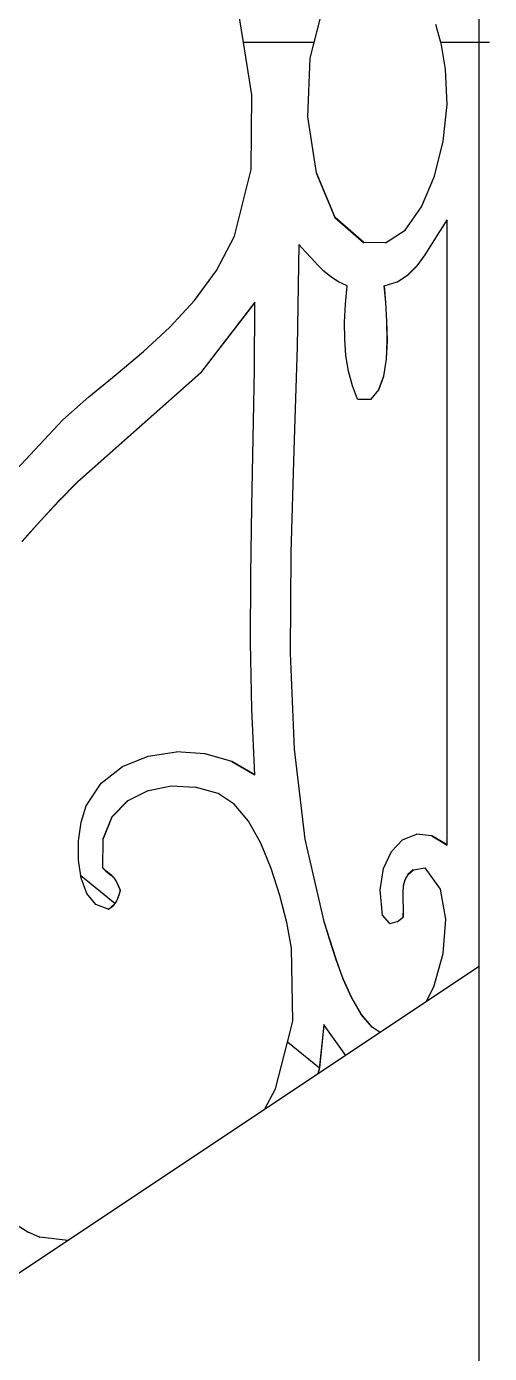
# Model space of a CAD drawing. Header units: inches. Extents: x -2812 to 9774, y -15726 to -746.
# Drawn here: x 3774.21 to 3778.86, y -9223.05 to -9209.72 of the extents above; entities that cross this region are included whole.
import ezdxf

# ---------------------------------------------------------------- set-up
doc = ezdxf.new("R2010")
doc.units = ezdxf.units.IN
doc.header["$LTSCALE"] = 17
doc.header["$MEASUREMENT"] = 0
doc.layers.add('OUTLINE', color=1, linetype='Continuous', lineweight=25)

msp = doc.modelspace()

# ---------------------------------------------------------------- linework, layer by layer
for p, q in [((3777.059, -9210.037), (3777.193, -9209.512)), ((3777.19, -9209.512), (3777.097, -9209.878)), ((3776.39, -9209.878), (3776.35, -9209.631)), ((3778.37, -9209.878), (3778.321, -9209.699)), ((3776.474, -9210.405), (3776.39, -9209.878)), ((3777.097, -9209.878), (3776.39, -9209.878)), ((3777.097, -9209.878), (3777.056, -9210.037)), ((3778.377, -9209.904), (3778.37, -9209.878)), ((3778.86, -9209.878), (3778.37, -9209.878)), ((3778.419, -9210.145), (3778.377, -9209.904)), ((3777.056, -9210.037), (3777.034, -9210.625)), ((3777.037, -9210.625), (3777.059, -9210.037)), ((3777.056, -9210.037), (3777.059, -9210.037)), ((3778.434, -9210.5), (3778.419, -9210.145)), ((3776.468, -9211.154), (3776.474, -9210.405)), ((3778.396, -9210.869), (3778.434, -9210.5)), ((3777.034, -9210.625), (3777.12, -9211.188)), ((3777.034, -9210.625), (3777.037, -9210.625)), ((3777.123, -9211.188), (3777.037, -9210.625)), ((3778.309, -9211.222), (3778.396, -9210.869)), ((3776.299, -9211.825), (3776.468, -9211.154)), ((3777.12, -9211.188), (3777.123, -9211.188)), ((3777.12, -9211.188), (3777.308, -9211.638)), ((3777.311, -9211.638), (3777.123, -9211.188)), ((3778.179, -9211.531), (3778.309, -9211.222)), ((3778.013, -9211.764), (3778.179, -9211.531)), ((3777.308, -9211.638), (3777.594, -9211.887)), ((3777.308, -9211.638), (3777.311, -9211.638)), ((3777.597, -9211.887), (3777.311, -9211.638)), ((3778.434, -9211.659), (3778.357, -9211.776)), ((3778.36, -9211.776), (3778.434, -9211.664)), ((3778.434, -9211.664), (3778.434, -9211.659)), ((3778.434, -9217.941), (3778.434, -9211.664)), ((3776.118, -9212.169), (3776.299, -9211.825)), ((3777.816, -9211.893), (3778.013, -9211.764)), ((3778.357, -9211.776), (3778.285, -9211.896)), ((3778.288, -9211.896), (3778.36, -9211.776)), ((3778.36, -9211.776), (3778.357, -9211.776)), ((3776.946, -9211.908), (3776.929, -9212.937)), ((3776.932, -9212.937), (3776.949, -9211.911)), ((3776.949, -9211.911), (3776.946, -9211.908)), ((3777.01, -9211.978), (3776.949, -9211.911)), ((3777.072, -9212.047), (3777.01, -9211.978)), ((3777.594, -9211.887), (3777.597, -9211.887)), ((3777.816, -9211.893), (3777.597, -9211.887)), ((3778.285, -9211.896), (3778.212, -9212.013)), ((3778.215, -9212.013), (3778.288, -9211.896)), ((3778.285, -9211.896), (3778.288, -9211.896)), ((3777.134, -9212.114), (3777.072, -9212.047)), ((3777.198, -9212.176), (3777.134, -9212.114)), ((3778.132, -9212.121), (3778.041, -9212.214)), ((3778.044, -9212.214), (3778.135, -9212.121)), ((3778.212, -9212.013), (3778.132, -9212.121)), ((3778.132, -9212.121), (3778.135, -9212.121)), ((3778.135, -9212.121), (3778.215, -9212.013)), ((3778.212, -9212.013), (3778.215, -9212.013)), ((3775.898, -9212.471), (3776.118, -9212.169)), ((3777.267, -9212.233), (3777.198, -9212.176)), ((3777.345, -9212.282), (3777.267, -9212.233)), ((3777.935, -9212.283), (3778.041, -9212.214)), ((3778.041, -9212.214), (3778.044, -9212.214)), ((3777.432, -9212.323), (3777.345, -9212.282)), ((3777.414, -9212.509), (3777.432, -9212.323)), ((3777.801, -9212.323), (3777.803, -9212.323)), ((3777.801, -9212.323), (3777.815, -9212.492)), ((3777.803, -9212.323), (3777.932, -9212.283)), ((3777.818, -9212.492), (3777.803, -9212.323)), ((3777.932, -9212.283), (3777.935, -9212.283)), ((3775.651, -9212.739), (3775.898, -9212.471)), ((3776.505, -9212.489), (3775.96, -9213.194)), ((3775.963, -9213.194), (3776.505, -9212.493)), ((3776.499, -9213.169), (3776.505, -9212.493)), ((3776.505, -9212.493), (3776.505, -9212.489)), ((3777.405, -9212.688), (3777.414, -9212.509)), ((3777.815, -9212.492), (3777.818, -9212.492)), ((3777.815, -9212.492), (3777.827, -9212.68)), ((3777.83, -9212.68), (3777.818, -9212.492)), ((3775.385, -9212.983), (3775.651, -9212.739)), ((3777.406, -9212.86), (3777.405, -9212.688)), ((3777.827, -9212.68), (3777.83, -9212.68)), ((3777.827, -9212.68), (3777.831, -9212.873)), ((3777.834, -9212.873), (3777.83, -9212.68)), ((3777.419, -9213.024), (3777.406, -9212.86)), ((3777.831, -9212.873), (3777.823, -9213.061)), ((3777.826, -9213.061), (3777.834, -9212.873)), ((3777.831, -9212.873), (3777.834, -9212.873)), ((3775.11, -9213.214), (3775.385, -9212.983)), ((3776.929, -9212.937), (3776.895, -9213.976)), ((3776.898, -9213.976), (3776.932, -9212.937)), ((3776.929, -9212.937), (3776.932, -9212.937)), ((3777.444, -9213.18), (3777.419, -9213.024)), ((3777.823, -9213.061), (3777.796, -9213.23)), ((3777.799, -9213.23), (3777.826, -9213.061)), ((3777.823, -9213.061), (3777.826, -9213.061)), ((3775.96, -9213.194), (3774.723, -9214.293)), ((3774.726, -9214.293), (3775.963, -9213.194)), ((3775.963, -9213.194), (3775.96, -9213.194)), ((3776.487, -9213.854), (3776.499, -9213.169)), ((3777.483, -9213.327), (3777.444, -9213.18)), ((3774.837, -9213.44), (3775.11, -9213.214)), ((3777.535, -9213.464), (3777.483, -9213.327)), ((3777.796, -9213.23), (3777.746, -9213.368)), ((3777.749, -9213.368), (3777.799, -9213.23)), ((3777.796, -9213.23), (3777.799, -9213.23)), ((3774.576, -9213.671), (3774.837, -9213.44)), ((3777.535, -9213.464), (3777.668, -9213.464)), ((3777.746, -9213.368), (3777.668, -9213.464)), ((3777.668, -9213.464), (3777.671, -9213.464)), ((3777.671, -9213.464), (3777.749, -9213.368)), ((3777.746, -9213.368), (3777.749, -9213.368)), ((3773.415, -9214.912), (3774.576, -9213.671)), ((3776.473, -9214.541), (3776.487, -9213.854)), ((3776.895, -9213.976), (3776.865, -9215.007)), ((3776.868, -9215.007), (3776.898, -9213.976)), ((3776.895, -9213.976), (3776.898, -9213.976)), ((3774.723, -9214.293), (3774.533, -9214.488)), ((3774.536, -9214.488), (3774.726, -9214.293)), ((3774.723, -9214.293), (3774.726, -9214.293)), ((3774.533, -9214.488), (3774.347, -9214.688)), ((3774.349, -9214.688), (3774.536, -9214.488)), ((3774.533, -9214.488), (3774.536, -9214.488)), ((3776.462, -9215.226), (3776.473, -9214.541)), ((3774.347, -9214.688), (3774.163, -9214.894)), ((3774.166, -9214.894), (3774.349, -9214.688)), ((3774.347, -9214.688), (3774.349, -9214.688)), ((3776.865, -9215.007), (3776.86, -9216.014)), ((3776.863, -9216.014), (3776.868, -9215.007)), ((3776.865, -9215.007), (3776.868, -9215.007)), ((3776.461, -9215.906), (3776.462, -9215.226)), ((3776.473, -9216.578), (3776.461, -9215.906)), ((3776.86, -9216.014), (3776.863, -9216.014)), ((3776.86, -9216.014), (3776.9, -9216.978)), ((3776.903, -9216.978), (3776.863, -9216.014)), ((3776.505, -9217.236), (3776.473, -9216.578)), ((3775.175, -9217.154), (3775.433, -9217.05)), ((3775.433, -9217.05), (3775.716, -9217.007)), ((3775.716, -9217.007), (3775.718, -9217.007)), ((3776.002, -9217.025), (3775.718, -9217.007)), ((3776.002, -9217.025), (3776.005, -9217.025)), ((3776.272, -9217.102), (3776.005, -9217.025)), ((3776.9, -9216.978), (3776.903, -9216.978)), ((3776.9, -9216.978), (3777.006, -9217.883)), ((3777.008, -9217.883), (3776.903, -9216.978)), ((3774.961, -9217.32), (3775.175, -9217.154)), ((3776.272, -9217.102), (3776.274, -9217.102)), ((3776.505, -9217.236), (3776.274, -9217.102)), ((3776.274, -9217.102), (3776.505, -9217.238)), ((3774.811, -9217.549), (3774.961, -9217.32)), ((3776.505, -9217.238), (3776.505, -9217.236)), ((3775.23, -9217.496), (3775.432, -9217.394)), ((3775.432, -9217.394), (3775.435, -9217.394)), ((3775.435, -9217.394), (3775.665, -9217.349)), ((3775.665, -9217.349), (3775.906, -9217.36)), ((3776.137, -9217.425), (3775.906, -9217.36)), ((3776.297, -9217.532), (3776.137, -9217.425)), ((3774.76, -9217.714), (3774.811, -9217.549)), ((3775.227, -9217.496), (3775.069, -9217.658)), ((3775.072, -9217.658), (3775.23, -9217.496)), ((3775.227, -9217.496), (3775.23, -9217.496)), ((3776.44, -9217.704), (3776.297, -9217.532)), ((3774.733, -9217.901), (3774.76, -9217.714)), ((3775.069, -9217.658), (3774.978, -9217.883)), ((3774.981, -9217.883), (3775.072, -9217.658)), ((3775.069, -9217.658), (3775.072, -9217.658)), ((3776.564, -9217.924), (3776.44, -9217.704)), ((3777.988, -9217.889), (3778.126, -9217.834)), ((3778.126, -9217.834), (3778.129, -9217.834)), ((3778.278, -9217.849), (3778.129, -9217.834)), ((3778.278, -9217.849), (3778.281, -9217.849)), ((3778.434, -9217.941), (3778.281, -9217.849)), ((3778.281, -9217.849), (3778.434, -9217.943)), ((3774.732, -9218.095), (3774.733, -9217.901)), ((3774.978, -9217.883), (3774.973, -9218.171)), ((3774.976, -9218.171), (3774.981, -9217.883)), ((3774.978, -9217.883), (3774.981, -9217.883)), ((3776.669, -9218.177), (3776.564, -9217.924)), ((3777.006, -9217.883), (3777.008, -9217.883)), ((3777.006, -9217.883), (3777.197, -9218.71)), ((3777.2, -9218.71), (3777.008, -9217.883)), ((3777.875, -9218.006), (3777.988, -9217.889)), ((3778.434, -9217.943), (3778.434, -9217.941)), ((3774.755, -9218.252), (3774.732, -9218.095)), ((3777.796, -9218.178), (3777.875, -9218.006)), ((3774.759, -9218.277), (3774.755, -9218.252)), ((3775.098, -9218.529), (3774.755, -9218.252)), ((3774.973, -9218.171), (3774.976, -9218.171)), ((3774.973, -9218.171), (3775.008, -9218.205)), ((3775.011, -9218.205), (3774.976, -9218.171)), ((3775.008, -9218.205), (3775.011, -9218.205)), ((3775.008, -9218.205), (3775.038, -9218.23)), ((3775.041, -9218.23), (3775.011, -9218.205)), ((3775.038, -9218.23), (3775.041, -9218.23)), ((3775.038, -9218.23), (3775.064, -9218.25)), ((3775.067, -9218.25), (3775.041, -9218.23)), ((3775.064, -9218.25), (3775.067, -9218.25)), ((3775.064, -9218.25), (3775.087, -9218.272)), ((3775.09, -9218.272), (3775.067, -9218.25)), ((3776.756, -9218.448), (3776.669, -9218.177)), ((3777.763, -9218.394), (3777.796, -9218.178)), ((3778.041, -9218.238), (3778.009, -9218.292)), ((3778.012, -9218.292), (3778.044, -9218.238)), ((3778.095, -9218.192), (3778.041, -9218.238)), ((3778.041, -9218.238), (3778.044, -9218.238)), ((3778.044, -9218.238), (3778.098, -9218.192)), ((3778.095, -9218.192), (3778.098, -9218.192)), ((3778.098, -9218.192), (3778.213, -9218.172)), ((3778.367, -9218.385), (3778.213, -9218.172)), ((3774.817, -9218.431), (3774.759, -9218.277)), ((3775.087, -9218.272), (3775.09, -9218.272)), ((3775.087, -9218.272), (3775.109, -9218.301)), ((3775.112, -9218.301), (3775.09, -9218.272)), ((3775.109, -9218.301), (3775.112, -9218.301)), ((3775.109, -9218.301), (3775.129, -9218.342)), ((3775.132, -9218.342), (3775.112, -9218.301)), ((3775.129, -9218.342), (3775.132, -9218.342)), ((3775.129, -9218.342), (3775.15, -9218.399)), ((3775.153, -9218.399), (3775.132, -9218.342)), ((3775.15, -9218.399), (3775.137, -9218.442)), ((3775.14, -9218.442), (3775.153, -9218.399)), ((3775.15, -9218.399), (3775.153, -9218.399)), ((3777.786, -9218.648), (3777.763, -9218.394)), ((3777.994, -9218.354), (3777.99, -9218.423)), ((3777.993, -9218.423), (3777.997, -9218.354)), ((3778.009, -9218.292), (3777.994, -9218.354)), ((3777.994, -9218.354), (3777.997, -9218.354)), ((3777.997, -9218.354), (3778.012, -9218.292)), ((3778.009, -9218.292), (3778.012, -9218.292)), ((3778.422, -9218.688), (3778.367, -9218.385)), ((3774.907, -9218.54), (3774.817, -9218.431)), ((3775.098, -9218.529), (3775.083, -9218.546)), ((3775.086, -9218.546), (3775.103, -9218.526)), ((3775.1, -9218.526), (3775.098, -9218.529)), ((3775.114, -9218.503), (3775.1, -9218.526)), ((3775.1, -9218.526), (3775.103, -9218.526)), ((3775.103, -9218.526), (3775.117, -9218.503)), ((3775.126, -9218.476), (3775.114, -9218.503)), ((3775.114, -9218.503), (3775.117, -9218.503)), ((3775.117, -9218.503), (3775.128, -9218.476)), ((3775.137, -9218.442), (3775.126, -9218.476)), ((3775.126, -9218.476), (3775.128, -9218.476)), ((3775.128, -9218.476), (3775.14, -9218.442)), ((3775.137, -9218.442), (3775.14, -9218.442)), ((3776.824, -9218.721), (3776.756, -9218.448)), ((3777.99, -9218.423), (3777.993, -9218.423)), ((3777.99, -9218.423), (3777.991, -9218.498)), ((3777.991, -9218.498), (3777.994, -9218.498)), ((3777.991, -9218.498), (3777.994, -9218.581)), ((3777.994, -9218.498), (3777.993, -9218.423)), ((3777.997, -9218.581), (3777.994, -9218.498)), ((3775.032, -9218.586), (3774.907, -9218.54)), ((3775.032, -9218.586), (3775.035, -9218.586)), ((3775.033, -9218.585), (3775.035, -9218.586)), ((3775.035, -9218.586), (3775.061, -9218.566)), ((3775.083, -9218.546), (3775.061, -9218.566)), ((3775.061, -9218.566), (3775.064, -9218.566)), ((3775.064, -9218.566), (3775.086, -9218.546)), ((3775.083, -9218.546), (3775.086, -9218.546)), ((3777.859, -9218.731), (3777.786, -9218.648)), ((3777.994, -9218.581), (3777.992, -9218.669)), ((3777.994, -9218.581), (3777.997, -9218.581)), ((3777.995, -9218.669), (3777.997, -9218.581)), ((3776.873, -9218.98), (3776.824, -9218.721)), ((3777.197, -9218.71), (3777.2, -9218.71)), ((3777.197, -9218.71), (3777.252, -9218.889)), ((3777.255, -9218.889), (3777.2, -9218.71)), ((3777.859, -9218.731), (3777.862, -9218.731)), ((3777.862, -9218.731), (3777.933, -9218.71)), ((3777.933, -9218.71), (3777.936, -9218.71)), ((3777.936, -9218.71), (3777.992, -9218.669)), ((3777.992, -9218.669), (3777.995, -9218.669)), ((3778.395, -9219.033), (3778.422, -9218.688)), ((3777.252, -9218.889), (3777.255, -9218.889)), ((3777.252, -9218.889), (3777.316, -9219.086)), ((3777.318, -9219.086), (3777.255, -9218.889)), ((3776.886, -9219.712), (3776.873, -9218.98)), ((3778.302, -9219.369), (3778.395, -9219.033)), ((3777.316, -9219.086), (3777.318, -9219.086)), ((3777.316, -9219.086), (3777.389, -9219.287)), ((3777.392, -9219.287), (3777.318, -9219.086)), ((3777.389, -9219.287), (3777.392, -9219.287)), ((3777.389, -9219.287), (3777.474, -9219.478)), ((3777.477, -9219.478), (3777.392, -9219.287)), ((3778.229, -9219.513), (3778.302, -9219.369)), ((3777.474, -9219.478), (3777.477, -9219.478)), ((3777.474, -9219.478), (3777.57, -9219.645)), ((3777.573, -9219.645), (3777.477, -9219.478)), ((3776.831, -9219.925), (3776.886, -9219.712)), ((3777.57, -9219.645), (3777.573, -9219.645)), ((3777.57, -9219.645), (3777.678, -9219.774)), ((3777.681, -9219.774), (3777.573, -9219.645)), ((3777.197, -9219.747), (3777.152, -9220.183)), ((3777.154, -9220.191), (3777.199, -9219.751)), ((3777.199, -9219.751), (3777.197, -9219.747)), ((3777.416, -9220.056), (3777.199, -9219.751)), ((3777.678, -9219.774), (3777.681, -9219.774)), ((3777.761, -9219.825), (3777.681, -9219.774)), ((3776.712, -9220.392), (3776.831, -9219.925)), ((3777.152, -9220.183), (3776.831, -9219.925)), ((3777.151, -9220.191), (3777.138, -9220.241)), ((3777.142, -9220.238), (3777.154, -9220.191)), ((3777.152, -9220.183), (3777.151, -9220.191)), ((3777.151, -9220.191), (3777.154, -9220.191)), ((3776.6, -9220.599), (3776.712, -9220.392)), ((3774.225, -9221.833), (3774.118, -9221.764)), ((3774.225, -9221.833), (3774.228, -9221.833)), ((3774.34, -9221.883), (3774.228, -9221.833)), ((3774.34, -9221.883), (3774.343, -9221.883)), ((3774.625, -9221.916), (3774.343, -9221.883))]:
    msp.add_line(p, q)
at = {"layer": 'OUTLINE'}
for p, q in [((3778.755, -9231.163), (3778.755, -9124.163)), ((3778.755, -9219.163), (3760.755, -9231.163))]:
    msp.add_line(p, q, dxfattribs=at)

doc.saveas('drawing.dxf')
